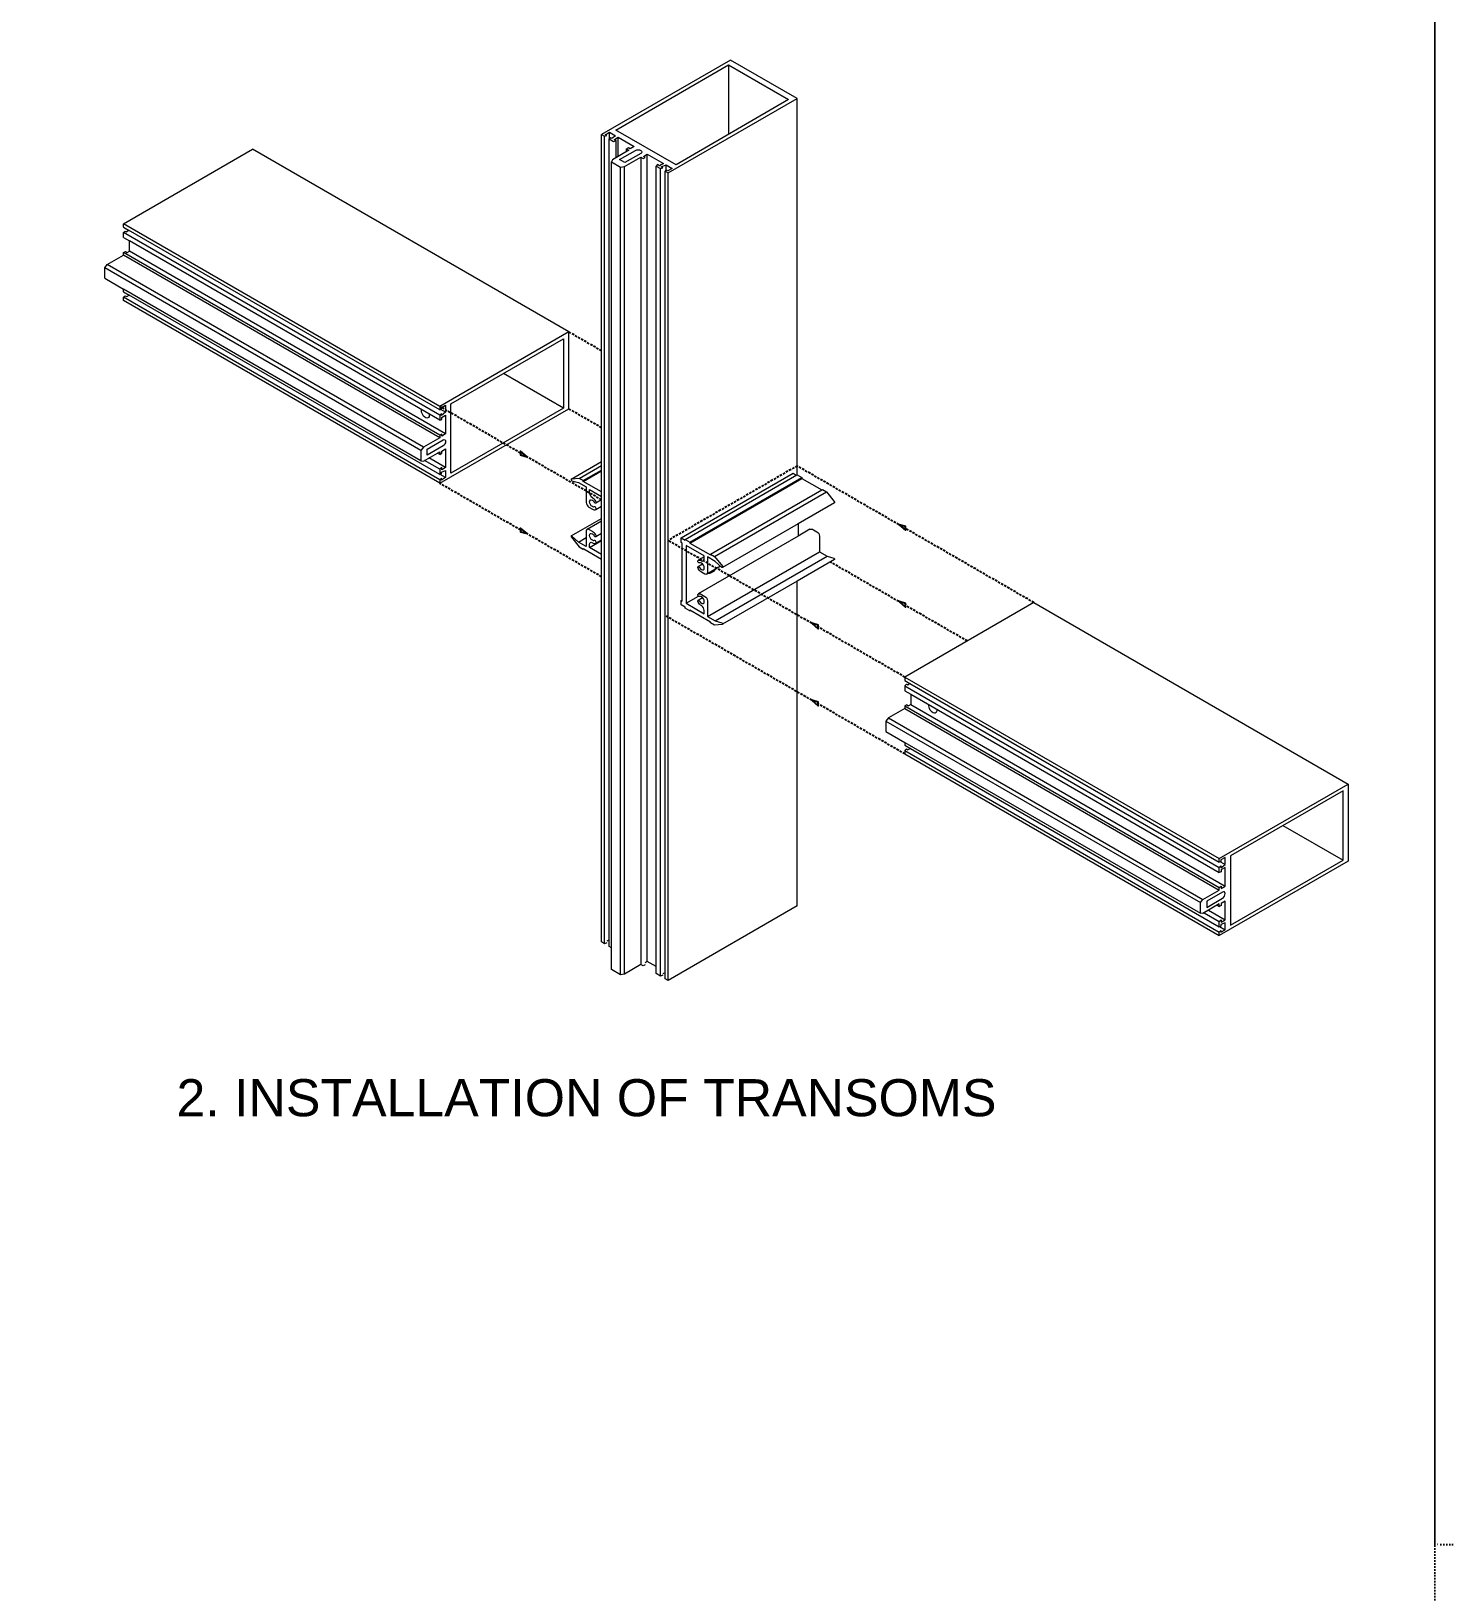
# Model space of a CAD drawing. Header units: millimetres. Extents: x -17234 to -8874, y -2869 to 1211.
# Drawn here: x -16472 to -15709, y -1875 to -1033 of the extents above; entities that cross this region are included whole.
import ezdxf
from ezdxf.enums import TextEntityAlignment as Align

# ---------------------------------------------------------------- set-up
doc = ezdxf.new("R2010")
doc.units = ezdxf.units.MM
doc.linetypes.add('ACAD_ISO07W100', pattern=[3, 0, -3])
doc.linetypes.add('DASHED', pattern=[19.05, 12.7, -6.35])
doc.layers.get('Defpoints').update_dxf_attribs({"linetype": 'ACAD_ISO07W100', "true_color": 0x105689})
for name, color, linetype in [('Anno', 5, 'Continuous'), ('Profile View', 9, 'Continuous'), ('Text', 2, 'Continuous')]:
    doc.layers.add(name, color=color, linetype=linetype)
doc.styles.get("Standard").update_dxf_attribs({"font": 'arial.ttf'})

msp = doc.modelspace()

# ---------------------------------------------------------------- linework, layer by layer
at = {"layer": 'Anno', "linetype": 'DASHED', "ltscale": 0.1, "extrusion": (1.16053e-16, 0.816497, 0.57735)}
msp.add_line((-16058.41, -1267.411), (-16128.007, -1307.593), dxfattribs=at)
at = {"layer": 'Anno', "linetype": 'DASHED', "ltscale": 0.1}
for points in [[(-16163.928, -1205.368), (-16181.632, -1195.147)], [(-16207.611, -1260.511), (-16251.229, -1235.329)], [(-16163.928, -1246.846), (-16181.632, -1236.625)], [(-16163.928, -1285.732), (-16204.147, -1262.511)], [(-16003.437, -1299.149), (-16058.41, -1267.411)], [(-16207.611, -1301.989), (-16251.229, -1276.807)], [(-16163.928, -1327.21), (-16204.147, -1303.989)], [(-15930.721, -1341.132), (-15999.973, -1301.149)], [(-16050.492, -1352.346), (-16128.007, -1307.593)], [(-16003.437, -1340.627), (-16040.444, -1319.261)], [(-15966.642, -1361.871), (-15999.973, -1342.627)], [(-16050.492, -1393.824), (-16128.978, -1348.51)], [(-16000.318, -1381.314), (-16047.028, -1354.346)], [(-16000.318, -1422.792), (-16047.028, -1395.824)]]:
    msp.add_lwpolyline(points, dxfattribs=at)
at = {"layer": 'Anno', "ltscale": 0.5}
for points in [[(-16204.147, -1262.511), (-16207.611, -1259.511), (-16207.611, -1261.511), (-16204.147, -1262.511)], [(-16204.147, -1303.989), (-16207.611, -1300.989), (-16207.611, -1302.989), (-16204.147, -1303.989)], [(-16003.437, -1299.149), (-15999.973, -1302.149), (-15999.973, -1300.149), (-16003.437, -1299.149)], [(-16003.437, -1340.627), (-15999.973, -1343.627), (-15999.973, -1341.627), (-16003.437, -1340.627)], [(-16050.492, -1352.346), (-16047.028, -1355.346), (-16047.028, -1353.346), (-16050.492, -1352.346)], [(-16050.492, -1393.824), (-16047.028, -1396.824), (-16047.028, -1394.824), (-16050.492, -1393.824)]]:
    msp.add_lwpolyline(points, dxfattribs=at)
at = {"layer": 'Defpoints', "color": 1, "ltscale": 0.5}
for points in [[(-17234.331, -829.239), (-15714.331, -829.239), (-15714.331, -2869.239), (-17234.331, -2869.239), (-17234.331, -829.239)], [(-15714.331, -829.239), (-14954.331, -829.239), (-14954.331, -1849.239), (-15714.331, -1849.239), (-15714.331, -829.239)]]:
    msp.add_lwpolyline(points, dxfattribs=at)
at = {"layer": 'Profile View', "lineweight": 0, "extrusion": (1.16053e-16, 0.816497, 0.57735)}
for p, q in [((-16094.331, -1048.53), (-16163.928, -1088.712)), ((-16156.149, -1086.262), (-16095.391, -1051.183)), ((-16095.391, -1051.183), (-16095.391, -1088.579)), ((-16095.391, -1051.183), (-16063.006, -1069.881)), ((-16058.41, -1069.269), (-16094.331, -1048.53)), ((-16128.007, -1109.451), (-16058.41, -1069.269)), ((-16063.006, -1069.881), (-16123.764, -1104.96)), ((-16058.41, -1272.282), (-16058.41, -1069.269)), ((-16163.928, -1524.231), (-16163.928, -1088.712)), ((-16163.928, -1088.712), (-16162.317, -1089.641)), ((-16162.317, -1089.641), (-16161.152, -1089.253)), ((-16162.317, -1525.161), (-16162.317, -1089.641)), ((-16161.948, -1088.793), (-16159.685, -1087.487)), ((-16161.152, -1089.253), (-16161.948, -1088.793)), ((-16159.137, -1090.416), (-16159.81, -1091.089)), ((-16159.81, -1526.608), (-16159.81, -1091.089)), ((-16159.81, -1091.089), (-16157.473, -1092.438)), ((-16159.685, -1090.963), (-16159.685, -1087.487)), ((-16159.685, -1087.487), (-16156.444, -1089.358)), ((-16158.307, -1090.895), (-16159.137, -1090.416)), ((-16156.444, -1089.358), (-16158.307, -1090.895)), ((-16157.473, -1092.438), (-16156.129, -1091.989)), ((-16156.963, -1091.304), (-16155.018, -1090.181)), ((-16156.129, -1091.989), (-16156.963, -1091.508)), ((-16123.764, -1104.96), (-16156.149, -1086.262)), ((-16156.129, -1101.206), (-16156.129, -1091.989)), ((-16155.018, -1100.565), (-16155.018, -1090.181)), ((-16155.018, -1090.181), (-16146.321, -1095.203)), ((-16421.854, -1136.818), (-16352.257, -1096.637)), ((-16181.632, -1195.147), (-16352.257, -1096.637)), ((-16158, -1102.287), (-16158.573, -1103.52)), ((-16149.207, -1097.21), (-16158, -1102.287)), ((-16154.161, -1102.179), (-16145.605, -1097.237)), ((-16151.332, -1103.812), (-16154.161, -1102.179)), ((-16151.519, -1106.028), (-16142.727, -1100.952)), ((-16142.769, -1098.87), (-16151.332, -1103.812)), ((-16149.396, -1095.876), (-16150.457, -1096.489)), ((-16150.457, -1097.932), (-16150.457, -1096.489)), ((-16150.457, -1096.489), (-16149.207, -1097.21)), ((-16148.442, -1096.427), (-16149.396, -1095.876)), ((-16146.321, -1095.203), (-16148.442, -1096.427)), ((-16142.727, -1100.952), (-16141.477, -1101.673)), ((-16142.727, -1100.952), (-16142.727, -1536.471)), ((-16141.477, -1101.673), (-16140.416, -1101.061)), ((-16141.371, -1100.51), (-16139.25, -1099.285)), ((-16140.416, -1101.061), (-16141.371, -1100.51)), ((-16139.25, -1534.804), (-16139.25, -1099.285)), ((-16139.25, -1099.285), (-16130.552, -1104.307)), ((-16158.573, -1539.039), (-16158.573, -1103.52)), ((-16158.573, -1103.52), (-16153.655, -1106.359)), ((-16153.655, -1106.359), (-16151.519, -1106.028)), ((-16153.655, -1541.878), (-16153.655, -1106.359)), ((-16151.519, -1541.548), (-16151.519, -1106.028)), ((-16133.755, -1104.907), (-16134.531, -1105.683)), ((-16134.531, -1541.203), (-16134.531, -1105.683)), ((-16134.531, -1105.683), (-16132.124, -1107.073)), ((-16132.673, -1105.531), (-16133.755, -1104.907)), ((-16130.552, -1104.307), (-16132.673, -1105.531)), ((-16132.124, -1107.073), (-16130.958, -1106.685)), ((-16132.124, -1542.593), (-16132.124, -1107.073)), ((-16131.788, -1106.206), (-16129.126, -1105.13)), ((-16130.958, -1106.685), (-16131.788, -1106.206)), ((-16128.944, -1107.848), (-16129.617, -1108.521)), ((-16129.617, -1544.04), (-16129.617, -1108.521)), ((-16129.617, -1108.521), (-16128.007, -1109.451)), ((-16129.126, -1108.03), (-16129.126, -1105.13)), ((-16129.126, -1105.13), (-16125.885, -1107.001)), ((-16128.148, -1108.307), (-16128.944, -1107.848)), ((-16125.885, -1107.001), (-16128.148, -1108.307)), ((-16128.007, -1544.97), (-16128.007, -1109.451)), ((-16421.854, -1138.678), (-16421.854, -1136.818)), ((-16251.229, -1235.329), (-16421.854, -1136.818)), ((-16421.854, -1141.573), (-16420.934, -1140.757)), ((-16421.854, -1144.271), (-16421.854, -1141.573)), ((-16251.229, -1240.083), (-16421.854, -1141.573)), ((-16420.229, -1141.165), (-16419.089, -1140.274)), ((-16251.229, -1237.188), (-16419.089, -1140.274)), ((-16421.854, -1152.373), (-16420.793, -1151.76)), ((-16421.854, -1153.816), (-16421.854, -1152.373)), ((-16251.229, -1250.883), (-16421.854, -1152.373)), ((-16419.838, -1152.311), (-16418.672, -1151.638)), ((-16418.672, -1151.638), (-16418.672, -1146.108)), ((-16251.229, -1242.781), (-16418.672, -1146.108)), ((-16248.047, -1250.148), (-16418.672, -1151.638)), ((-16432.001, -1160.577), (-16430.646, -1158.892)), ((-16432.001, -1166.255), (-16432.001, -1160.577)), ((-16261.376, -1259.087), (-16432.001, -1160.577)), ((-16430.646, -1158.892), (-16421.854, -1153.816)), ((-16260.022, -1257.403), (-16430.646, -1158.892)), ((-16251.229, -1252.326), (-16421.854, -1153.816)), ((-16421.854, -1173.542), (-16421.854, -1172.113)), ((-16261.376, -1264.765), (-16421.854, -1172.113)), ((-16421.854, -1176.437), (-16420.934, -1175.622)), ((-16421.854, -1178.296), (-16421.854, -1176.437)), ((-16251.229, -1274.947), (-16421.854, -1176.437)), ((-16251.229, -1276.807), (-16421.854, -1178.296)), ((-16420.138, -1176.081), (-16418.797, -1175.307)), ((-16251.229, -1272.053), (-16418.797, -1175.307)), ((-16181.632, -1195.147), (-16251.229, -1235.329)), ((-16181.632, -1236.625), (-16181.632, -1195.147)), ((-16245.218, -1233.9), (-16184.46, -1198.821)), ((-16184.46, -1198.821), (-16184.46, -1236.217)), ((-16184.46, -1236.217), (-16216.846, -1217.519)), ((-16251.229, -1235.329), (-16251.229, -1237.188)), ((-16251.229, -1276.807), (-16181.632, -1236.625)), ((-16251.229, -1237.188), (-16250.309, -1236.942)), ((-16248.047, -1238.459), (-16250.559, -1237.009)), ((-16250.309, -1236.023), (-16248.047, -1234.716)), ((-16250.309, -1236.942), (-16250.309, -1236.023)), ((-16248.047, -1234.716), (-16248.047, -1238.459)), ((-16245.218, -1271.295), (-16245.218, -1233.9)), ((-16184.46, -1236.217), (-16245.218, -1271.295)), ((-16250.309, -1239.268), (-16251.229, -1240.083)), ((-16251.229, -1240.083), (-16251.229, -1242.781)), ((-16251.229, -1242.781), (-16250.168, -1242.497)), ((-16248.047, -1238.459), (-16250.309, -1240.226)), ((-16250.309, -1240.226), (-16250.309, -1239.268)), ((-16250.168, -1242.497), (-16250.168, -1241.534)), ((-16249.991, -1241.228), (-16248.047, -1240.105)), ((-16248.047, -1240.105), (-16248.047, -1250.148)), ((-16251.229, -1252.326), (-16260.022, -1257.403)), ((-16258.008, -1258.349), (-16249.451, -1253.406)), ((-16250.168, -1250.271), (-16251.229, -1250.883)), ((-16251.229, -1250.883), (-16251.229, -1252.326)), ((-16248.047, -1250.148), (-16250.168, -1251.373)), ((-16250.168, -1251.373), (-16250.168, -1250.271)), ((-16260.022, -1257.403), (-16261.376, -1259.087)), ((-16261.376, -1259.087), (-16261.376, -1264.765)), ((-16260.022, -1264.886), (-16251.229, -1259.81)), ((-16249.447, -1256.675), (-16258.008, -1261.615)), ((-16258.008, -1261.615), (-16258.008, -1258.349)), ((-16251.229, -1261.253), (-16252.478, -1260.531)), ((-16251.229, -1259.81), (-16251.229, -1261.253)), ((-16251.229, -1261.253), (-16250.168, -1260.64)), ((-16250.168, -1259.538), (-16248.047, -1258.313)), ((-16250.168, -1260.64), (-16250.168, -1259.538)), ((-16248.047, -1258.313), (-16248.047, -1268.356)), ((-16261.376, -1264.765), (-16260.022, -1264.886)), ((-16251.229, -1269.273), (-16259.424, -1264.541)), ((-16248.047, -1268.356), (-16257.039, -1263.164)), ((-16250.168, -1268.332), (-16251.229, -1269.273)), ((-16251.229, -1269.273), (-16251.229, -1272.053)), ((-16250.309, -1270.848), (-16248.047, -1270.002)), ((-16250.309, -1271.806), (-16250.309, -1270.848)), ((-16250.168, -1269.581), (-16250.168, -1268.332)), ((-16248.047, -1268.356), (-16250.168, -1269.581)), ((-16248.047, -1270.002), (-16248.047, -1273.745)), ((-16180.264, -1274.566), (-16163.928, -1265.134)), ((-16175.957, -1274.165), (-16163.928, -1267.22)), ((-16173.836, -1275.39), (-16163.928, -1269.67)), ((-16173.836, -1275.798), (-16163.928, -1270.078)), ((-16251.229, -1272.053), (-16250.309, -1271.806)), ((-16250.309, -1274.132), (-16251.229, -1274.947)), ((-16251.229, -1274.947), (-16251.229, -1276.807)), ((-16248.047, -1273.745), (-16251.057, -1272.007)), ((-16248.047, -1273.745), (-16250.309, -1275.051)), ((-16250.309, -1275.051), (-16250.309, -1274.132)), ((-16175.957, -1274.165), (-16180.191, -1274.544)), ((-16179.923, -1275.446), (-16176.301, -1276.417)), ((-16176.301, -1276.417), (-16172.165, -1278.804)), ((-16173.836, -1275.39), (-16175.957, -1274.165)), ((-16173.836, -1275.798), (-16173.836, -1275.39)), ((-16163.928, -1281.519), (-16173.836, -1275.798)), ((-16172.165, -1278.804), (-16172.165, -1287.194)), ((-16121.025, -1306.289), (-16060.62, -1271.414)), ((-16118.904, -1307.105), (-16058.499, -1272.231)), ((-16116.216, -1308.657), (-16055.812, -1273.782)), ((-16116.216, -1309.065), (-16055.812, -1274.19)), ((-16060.62, -1271.414), (-16058.853, -1272.435)), ((-16058.499, -1272.231), (-16058.41, -1272.282)), ((-16058.41, -1272.282), (-16055.812, -1273.782)), ((-16055.812, -1273.782), (-16055.812, -1274.19)), ((-16055.812, -1274.19), (-16045.055, -1280.401)), ((-16170.397, -1281.989), (-16170.397, -1280.234)), ((-16170.397, -1280.234), (-16163.928, -1283.969)), ((-16167.051, -1287.438), (-16163.928, -1285.635)), ((-16105.106, -1315.071), (-16045.055, -1280.401)), ((-16102.985, -1316.296), (-16042.58, -1281.421)), ((-16038.273, -1287.373), (-16057.933, -1298.723)), ((-16045.055, -1280.401), (-16044.702, -1280.197)), ((-16044.702, -1280.197), (-16042.58, -1281.421)), ((-16042.58, -1281.421), (-16038.346, -1286.688)), ((-16180.264, -1305.201), (-16163.928, -1295.769)), ((-16170.751, -1289.643), (-16168.877, -1290.725)), ((-16167.051, -1290.933), (-16163.928, -1289.13)), ((-16172.165, -1302.503), (-16172.165, -1310.892)), ((-16171.751, -1301.587), (-16163.928, -1297.07)), ((-16168.877, -1302.768), (-16170.751, -1301.686)), ((-16167.051, -1305.585), (-16163.928, -1303.781)), ((-16057.933, -1298.723), (-16098.678, -1322.247)), ((-16057.933, -1298.723), (-16057.933, -1305.363)), ((-16051.486, -1301.641), (-16057.933, -1305.363)), ((-16049.66, -1301.849), (-16047.786, -1302.931)), ((-16180.191, -1305.886), (-16175.957, -1311.153)), ((-16176.301, -1308.504), (-16179.923, -1305.293)), ((-16176.301, -1308.504), (-16172.165, -1306.116)), ((-16172.165, -1310.892), (-16176.301, -1308.504)), ((-16175.957, -1311.153), (-16173.836, -1312.377)), ((-16173.836, -1312.377), (-16173.836, -1311.969)), ((-16173.836, -1311.969), (-16173.482, -1312.173)), ((-16173.836, -1312.377), (-16173.482, -1312.173)), ((-16173.482, -1312.173), (-16163.928, -1317.69)), ((-16170.397, -1311.505), (-16163.928, -1307.769)), ((-16170.397, -1311.505), (-16170.397, -1309.749)), ((-16163.928, -1315.24), (-16170.397, -1311.505)), ((-16167.051, -1309.08), (-16163.928, -1307.276)), ((-16121.025, -1308.739), (-16121.025, -1306.289)), ((-16121.025, -1306.289), (-16118.904, -1307.513)), ((-16120.459, -1309.065), (-16121.025, -1308.739)), ((-16120.459, -1340.336), (-16120.459, -1309.065)), ((-16118.904, -1307.513), (-16118.904, -1307.105)), ((-16118.904, -1307.105), (-16116.216, -1308.657)), ((-16108.545, -1315.944), (-16118.338, -1310.29)), ((-16118.338, -1310.29), (-16118.338, -1341.561)), ((-16116.216, -1308.657), (-16116.216, -1309.065)), ((-16116.216, -1309.065), (-16105.106, -1315.479)), ((-16057.933, -1305.363), (-16111.891, -1336.515)), ((-16046.372, -1305.38), (-16046.372, -1313.769)), ((-16108.545, -1316.437), (-16111.891, -1318.369)), ((-16109.405, -1320.428), (-16111.891, -1321.864)), ((-16108.545, -1317.699), (-16108.545, -1315.944)), ((-16099.711, -1321.543), (-16107.191, -1325.861)), ((-16106.777, -1348.644), (-16046.372, -1313.769)), ((-16102.641, -1318.944), (-16106.777, -1316.557)), ((-16106.777, -1316.557), (-16106.777, -1324.946)), ((-16105.106, -1315.479), (-16105.106, -1315.071)), ((-16105.106, -1315.071), (-16102.985, -1316.296)), ((-16102.985, -1316.296), (-16098.751, -1321.563)), ((-16102.641, -1351.032), (-16042.236, -1316.157)), ((-16099.019, -1322.156), (-16102.641, -1318.944)), ((-16038.273, -1318.008), (-16058.41, -1329.634)), ((-16046.372, -1313.769), (-16042.236, -1316.157)), ((-16042.236, -1316.157), (-16038.615, -1317.128)), ((-16108.191, -1325.762), (-16110.065, -1324.68)), ((-16058.41, -1329.634), (-16098.678, -1352.882)), ((-16058.41, -1504.788), (-16058.41, -1329.634)), ((-16118.338, -1341.561), (-16111.673, -1337.713)), ((-16110.065, -1336.724), (-16108.191, -1337.806)), ((-16121.025, -1340.01), (-16120.459, -1339.683)), ((-16121.025, -1342.46), (-16121.025, -1340.01)), ((-16121.025, -1340.01), (-16120.459, -1340.336)), ((-16118.904, -1343.684), (-16121.025, -1342.46)), ((-16118.904, -1344.093), (-16118.904, -1343.684)), ((-16116.216, -1345.644), (-16118.904, -1344.093)), ((-16118.338, -1341.561), (-16108.545, -1347.215)), ((-16105.106, -1351.65), (-16116.216, -1345.236)), ((-16116.216, -1345.236), (-16116.216, -1345.644)), ((-16116.216, -1345.644), (-16115.863, -1345.44)), ((-16109.405, -1338.575), (-16111.891, -1340.01)), ((-16108.545, -1347.215), (-16108.545, -1345.46)), ((-16106.777, -1340.255), (-16106.777, -1348.644)), ((-15930.721, -1341.132), (-16000.318, -1381.314)), ((-15930.721, -1341.132), (-15761.067, -1439.081)), ((-16106.777, -1348.644), (-16102.641, -1351.032)), ((-16105.106, -1352.058), (-16105.106, -1351.65)), ((-16102.985, -1353.283), (-16105.106, -1352.058)), ((-16098.751, -1352.905), (-16102.985, -1353.283)), ((-16102.641, -1351.032), (-16099.019, -1352.002)), ((-16000.318, -1381.314), (-15830.664, -1479.263)), ((-16000.318, -1381.314), (-16000.318, -1383.173)), ((-16000.318, -1383.173), (-15997.553, -1384.769)), ((-15999.399, -1385.253), (-16000.318, -1386.068)), ((-16000.318, -1386.068), (-15830.664, -1484.017)), ((-16000.318, -1386.068), (-16000.318, -1388.766)), ((-16000.318, -1388.766), (-15997.136, -1390.603)), ((-15999.399, -1385.253), (-15998.76, -1385.621)), ((-15997.553, -1384.769), (-15998.693, -1385.66)), ((-15997.553, -1384.769), (-15830.664, -1481.123)), ((-15999.257, -1396.255), (-16000.318, -1396.868)), ((-16000.318, -1396.868), (-15830.664, -1494.817)), ((-16000.318, -1396.868), (-16000.318, -1398.311)), ((-15999.257, -1396.255), (-15998.303, -1396.807)), ((-15997.136, -1396.133), (-15998.303, -1396.807)), ((-15997.136, -1390.603), (-15997.136, -1396.133)), ((-15997.136, -1390.603), (-15830.664, -1486.716)), ((-15997.136, -1396.133), (-15827.482, -1494.083)), ((-16009.111, -1403.387), (-16010.465, -1405.072)), ((-16010.465, -1405.072), (-15840.811, -1503.022)), ((-16010.465, -1405.072), (-16010.465, -1410.75)), ((-16000.318, -1398.311), (-16009.111, -1403.387)), ((-16009.111, -1403.387), (-15839.457, -1501.337)), ((-16000.318, -1398.311), (-15830.664, -1496.26)), ((-16010.465, -1410.75), (-16000.318, -1416.608)), ((-16000.318, -1416.608), (-16000.318, -1418.038)), ((-16000.318, -1416.608), (-15840.811, -1508.7)), ((-16000.318, -1418.038), (-15997.262, -1419.802)), ((-15999.399, -1420.117), (-16000.318, -1420.932)), ((-16000.318, -1420.932), (-15830.664, -1518.882)), ((-16000.318, -1420.932), (-16000.318, -1422.792)), ((-15999.399, -1420.117), (-15998.603, -1420.577)), ((-15997.262, -1419.802), (-15998.603, -1420.577)), ((-15997.262, -1419.802), (-15830.664, -1515.987)), ((-16000.318, -1422.792), (-15830.664, -1520.741)), ((-15830.664, -1479.263), (-15761.067, -1439.081)), ((-15761.067, -1439.081), (-15761.067, -1480.559)), ((-15763.896, -1442.756), (-15824.654, -1477.834)), ((-15763.896, -1480.151), (-15763.896, -1442.756)), ((-15796.281, -1461.453), (-15763.896, -1480.151)), ((-15830.664, -1481.123), (-15830.664, -1479.263)), ((-15761.067, -1480.559), (-15830.664, -1520.741)), ((-15829.745, -1480.876), (-15830.664, -1481.123)), ((-15829.994, -1480.943), (-15827.482, -1482.393)), ((-15827.482, -1478.651), (-15829.745, -1479.957)), ((-15829.745, -1479.957), (-15829.745, -1480.876)), ((-15827.482, -1482.393), (-15827.482, -1478.651)), ((-15824.654, -1477.834), (-15824.654, -1515.23)), ((-15824.654, -1515.23), (-15763.896, -1480.151)), ((-15830.664, -1484.017), (-15829.745, -1483.202)), ((-15830.664, -1486.716), (-15830.664, -1484.017)), ((-15829.604, -1486.432), (-15830.664, -1486.716)), ((-15829.745, -1484.16), (-15827.482, -1482.393)), ((-15829.745, -1483.202), (-15829.745, -1484.16)), ((-15829.604, -1485.469), (-15829.604, -1486.432)), ((-15827.482, -1484.04), (-15829.427, -1485.162)), ((-15827.482, -1494.083), (-15827.482, -1484.04)), ((-15839.457, -1501.337), (-15830.664, -1496.26)), ((-15828.886, -1497.34), (-15837.444, -1502.283)), ((-15830.664, -1494.817), (-15829.604, -1494.205)), ((-15830.664, -1496.26), (-15830.664, -1494.817)), ((-15829.604, -1495.307), (-15827.482, -1494.083)), ((-15829.604, -1494.205), (-15829.604, -1495.307)), ((-16058.41, -1504.788), (-16128.007, -1544.97)), ((-15840.811, -1503.022), (-15839.457, -1501.337)), ((-15840.811, -1508.7), (-15840.811, -1503.022)), ((-15830.664, -1503.744), (-15839.457, -1508.82)), ((-15837.444, -1505.549), (-15828.883, -1500.609)), ((-15837.444, -1502.283), (-15837.444, -1505.549)), ((-15831.914, -1504.465), (-15830.664, -1505.187)), ((-15830.664, -1505.187), (-15830.664, -1503.744)), ((-15829.604, -1504.575), (-15830.664, -1505.187)), ((-15827.482, -1502.248), (-15829.604, -1503.472)), ((-15829.604, -1503.472), (-15829.604, -1504.575)), ((-15827.482, -1512.29), (-15827.482, -1502.248)), ((-15839.457, -1508.82), (-15840.811, -1508.7)), ((-15838.86, -1508.475), (-15830.664, -1513.207)), ((-15836.475, -1507.099), (-15827.482, -1512.29)), ((-15830.664, -1513.207), (-15829.604, -1512.266)), ((-15830.664, -1515.987), (-15830.664, -1513.207)), ((-15827.482, -1513.937), (-15829.745, -1514.782)), ((-15829.745, -1514.782), (-15829.745, -1515.741)), ((-15829.604, -1512.266), (-15829.604, -1513.515)), ((-15829.604, -1513.515), (-15827.482, -1512.29)), ((-15827.482, -1517.679), (-15827.482, -1513.937)), ((-16159.81, -1523.079), (-16161.152, -1523.853)), ((-15829.745, -1515.741), (-15830.664, -1515.987)), ((-15830.664, -1518.882), (-15829.745, -1518.067)), ((-15830.664, -1520.741), (-15830.664, -1518.882)), ((-15830.493, -1515.941), (-15827.482, -1517.679)), ((-15829.745, -1518.986), (-15827.482, -1517.679)), ((-15829.745, -1518.067), (-15829.745, -1518.986)), ((-16162.317, -1525.161), (-16163.928, -1524.231)), ((-16161.152, -1524.772), (-16162.317, -1525.161)), ((-16158.573, -1527.322), (-16159.81, -1526.608)), ((-16153.655, -1541.878), (-16158.573, -1539.039)), ((-16142.727, -1536.471), (-16151.519, -1541.548)), ((-16141.477, -1537.193), (-16142.727, -1536.471)), ((-16140.416, -1536.58), (-16141.477, -1537.193)), ((-16139.25, -1534.804), (-16140.416, -1535.478)), ((-16134.531, -1537.528), (-16139.25, -1534.804)), ((-16151.519, -1541.548), (-16153.655, -1541.878)), ((-16132.124, -1542.593), (-16134.531, -1541.203)), ((-16130.958, -1542.204), (-16132.124, -1542.593)), ((-16129.617, -1540.847), (-16130.958, -1541.39)), ((-16128.007, -1544.97), (-16129.617, -1544.04))]:
    msp.add_line(p, q, dxfattribs=at)
at = {"layer": 'Profile View', "lineweight": 0}
for points in [[(-16421.854, -1138.678), (-16419.089, -1140.274)], [(-16421.854, -1144.271), (-16418.672, -1146.108)], [(-16420.934, -1140.757), (-16420.229, -1141.165)], [(-16420.793, -1151.76), (-16419.838, -1152.311)], [(-16432.001, -1166.255), (-16421.854, -1172.113)], [(-16421.854, -1173.542), (-16418.797, -1175.307)], [(-16420.934, -1175.622), (-16420.138, -1176.081)]]:
    msp.add_lwpolyline(points, dxfattribs=at)
at = {"layer": 'Profile View', "lineweight": 0, "extrusion": (-6.29482e-17, -1.11022e-16, -1)}
msp.add_ellipse((-16156.786, -1091.406), major_axis=(-0.25, 0), ratio=0.5773503, start_param=-0.7853976, end_param=0.7853982, dxfattribs=at)
at = {"layer": 'Profile View', "lineweight": 0, "extrusion": (4.46703e-17, -2.22045e-16, -1)}
msp.add_ellipse((-16144.202, -1098.062), major_axis=(2.003, 0), ratio=0.5773503, start_param=-2.3472207, end_param=0.7738333, dxfattribs=at)
at = {"layer": 'Profile View', "lineweight": 0, "extrusion": (1.29348e-16, 1.66533e-16, -1)}
msp.add_ellipse((-16259.007, -1238.903), major_axis=(-1.5, 2.598), ratio=0.5773503, start_param=-0.7853982, end_param=-0.5327801, dxfattribs=at)
at = {"layer": 'Profile View', "lineweight": 0, "extrusion": (1.33067e-16, 1.04582e-16, -1)}
msp.add_ellipse((-16259.007, -1238.903), major_axis=(1.5, -2.598), ratio=0.5773503, start_param=-1.0380162, end_param=2.3561945, dxfattribs=at)
at = {"layer": 'Profile View', "lineweight": 0, "extrusion": (-1.22753e-16, -7.58296e-17, -1)}
msp.add_ellipse((-16249.991, -1241.432), major_axis=(0.125, 0.217), ratio=0.5773503, start_param=-2.356194, end_param=-0.7853982, dxfattribs=at)
at = {"layer": 'Profile View', "lineweight": 0, "extrusion": (1.97165e-16, -1.32337e-16, -1)}
msp.add_ellipse((-16249.463, -1255.049), major_axis=(1.002, 1.735), ratio=0.5773503, start_param=-0.7764243, end_param=2.3446296, dxfattribs=at)
at = {"layer": 'Profile View', "lineweight": 0}
for centre, major_axis, start_param, end_param in [((-16180.014, -1274.999), (-0.25, 0.433), -0.2617994, 2.6179939), ((-16170.751, -1288.01), (1, -1.732), -2.3561945, -0.7853982), ((-16168.877, -1287.673), (-1.869, 3.237), -1.5421251, -0.7854836), ((-16167.448, -1286.751), (0.397, -0.687), -1.5421251, 1.5994675), ((-16168.877, -1287.673), (1.869, -3.237), -0.7853989, -0.0286705), ((-16167.448, -1290.246), (0.397, -0.687), -0.0286712, 3.1129215), ((-16170.751, -1303.319), (-1, 1.732), -0.7853982, 0.7853982), ((-16168.877, -1305.82), (-1.869, 3.237), -1.5421259, -0.7853974), ((-16167.448, -1304.897), (0.397, -0.687), -1.5421251, 1.5994675), ((-16180.014, -1305.634), (-0.25, 0.433), 0, 1.8325957), ((-16180.014, -1305.634), (-0.25, 0.433), -1.0471976, 0), ((-16168.877, -1305.82), (1.869, -3.237), -0.7853128, -0.0286712), ((-16167.448, -1308.393), (0.397, -0.687), -0.0286712, 3.1129215), ((-16110.065, -1321.629), (1.075, -1.862), -1.5421251, 3.1129215), ((-16110.065, -1316.821), (1.075, -1.862), -0.7853128, 0.7853766), ((-16110.065, -1339.775), (1.075, -1.862), -1.5421251, 3.1129215), ((-16110.065, -1344.582), (-1.075, 1.862), -2.3561729, -0.7854836), ((-15829.427, -1485.366), (-0.125, -0.217), -2.3561945, -0.7853987), ((-15828.899, -1498.983), (1.002, 1.735), -2.3446296, 0.7764243)]:
    msp.add_ellipse(centre, major_axis=major_axis, ratio=0.5773503, start_param=start_param, end_param=end_param, dxfattribs=at)
at = {"layer": 'Profile View', "lineweight": 0, "extrusion": (1.04736e-16, -9.61481e-17, -1)}
for centre in [(-16168.877, -1287.673), (-16168.877, -1305.82)]:
    msp.add_ellipse(centre, major_axis=(1.075, -1.862), ratio=0.5773503, start_param=0.0286712, end_param=4.6837178, dxfattribs=at)
at = {"layer": 'Profile View', "lineweight": 0, "extrusion": (4.92246e-17, -5.80244e-30, -1)}
msp.add_ellipse((-16168.877, -1282.866), major_axis=(-1.075, 1.862), ratio=0.5773503, start_param=-2.3561091, end_param=-0.7854198, dxfattribs=at)
at = {"layer": 'Profile View', "lineweight": 0, "extrusion": (3.21069e-16, 2.8752e-17, -1)}
msp.add_ellipse((-16038.523, -1286.94), major_axis=(0.25, -0.433), ratio=0.5773503, start_param=-1.8325957, end_param=0, dxfattribs=at)
at = {"layer": 'Profile View', "lineweight": 0, "extrusion": (7.69802e-17, -4.80741e-17, -1)}
msp.add_ellipse((-16051.089, -1302.328), major_axis=(-0.397, 0.687), ratio=0.5773503, start_param=0, end_param=0.0286712, dxfattribs=at)
at = {"layer": 'Profile View', "lineweight": 0, "extrusion": (2.08321e-16, -1.64541e-16, -1)}
msp.add_ellipse((-16049.66, -1304.901), major_axis=(-1.869, 3.237), ratio=0.5773503, start_param=0.0286705, end_param=0.7853989, dxfattribs=at)
at = {"layer": 'Profile View', "lineweight": 0, "extrusion": (1.76847e-16, -5.45148e-17, -1)}
for centre in [(-16047.786, -1304.564), (-16108.191, -1339.439)]:
    msp.add_ellipse(centre, major_axis=(1, -1.732), ratio=0.5773503, start_param=-2.3561945, end_param=-0.7853982, dxfattribs=at)
at = {"layer": 'Profile View', "lineweight": 0, "extrusion": (6.03802e-17, -1.85856e-16, -1)}
msp.add_ellipse((-16168.877, -1310.627), major_axis=(-1.075, 1.862), ratio=0.5773503, start_param=-0.7853766, end_param=0.7853128, dxfattribs=at)
at = {"layer": 'Profile View', "lineweight": 0, "extrusion": (1.97165e-16, 2.13149e-17, -1)}
for centre in [(-16111.494, -1319.056), (-16111.494, -1337.203)]:
    msp.add_ellipse(centre, major_axis=(0.397, -0.687), ratio=0.5773503, start_param=0.0286712, end_param=3.1702638, dxfattribs=at)
at = {"layer": 'Profile View', "lineweight": 0, "extrusion": (2.76714e-16, -6.09555e-17, -1)}
msp.add_ellipse((-16110.065, -1321.629), major_axis=(-1.869, 3.237), ratio=0.5773503, start_param=0.0286712, end_param=0.7853128, dxfattribs=at)
at = {"layer": 'Profile View', "lineweight": 0, "extrusion": (-4.69235e-17, -5.55112e-17, -1)}
msp.add_ellipse((-16106.387, -1320.169), major_axis=(2.369, 4.102), ratio=0.5773503, start_param=-1.9627112, end_param=-1.9403896, dxfattribs=at)
at = {"layer": 'Profile View', "lineweight": 0, "extrusion": (2.32358e-16, -1.50663e-16, -1)}
msp.add_ellipse((-16098.928, -1321.814), major_axis=(0.25, -0.433), ratio=0.5773503, start_param=-1.8325957, end_param=1.0471976, dxfattribs=at)
at = {"layer": 'Profile View', "lineweight": 0, "extrusion": (2.21202e-16, 3.51927e-17, -1)}
msp.add_ellipse((-16038.523, -1317.575), major_axis=(0.25, -0.433), ratio=0.5773503, start_param=-2.6179939, end_param=0, dxfattribs=at)
at = {"layer": 'Profile View', "lineweight": 0, "extrusion": (5.29431e-17, -6.19519e-17, -1)}
for centre, major_axis, start_param, end_param in [((-16111.494, -1322.551), (-0.397, 0.687), -1.5994675, 1.5421251), ((-16111.494, -1340.698), (-0.397, 0.687), -1.5994675, 1.5421251), ((-16098.928, -1352.449), (0.25, -0.433), -2.6179939, 0.2617994)]:
    msp.add_ellipse(centre, major_axis=major_axis, ratio=0.5773503, start_param=start_param, end_param=end_param, dxfattribs=at)
at = {"layer": 'Profile View', "lineweight": 0, "extrusion": (2.80432e-16, -1.22907e-16, -1)}
msp.add_ellipse((-16110.065, -1321.629), major_axis=(-1.869, 3.237), ratio=0.5773503, start_param=-2.3561952, end_param=-1.5994668, dxfattribs=at)
at = {"layer": 'Profile View', "lineweight": 0, "extrusion": (8.06987e-17, -1.10026e-16, -1)}
msp.add_ellipse((-16108.191, -1324.129), major_axis=(1, -1.732), ratio=0.5773503, start_param=-0.7853982, end_param=0.7853982, dxfattribs=at)
at = {"layer": 'Profile View', "lineweight": 0, "extrusion": (4.00617e-16, -5.35184e-17, -1)}
msp.add_ellipse((-16110.065, -1339.775), major_axis=(-1.869, 3.237), ratio=0.5773503, start_param=0.0286705, end_param=0.7853989, dxfattribs=at)
at = {"layer": 'Profile View', "lineweight": 0, "extrusion": (5.66617e-17, -1.23904e-16, -1)}
msp.add_ellipse((-16110.065, -1339.775), major_axis=(-1.869, 3.237), ratio=0.5773503, start_param=-2.3561091, end_param=-1.5994675, dxfattribs=at)
at = {"layer": 'Profile View', "lineweight": 0, "extrusion": (2.05178e-16, 1.46215e-16, -1)}
msp.add_ellipse((-15985.205, -1398.104), major_axis=(-1.5, 2.598), ratio=0.5773503, start_param=-0.7853982, end_param=-0.5327801, dxfattribs=at)
at = {"layer": 'Profile View', "lineweight": 0, "extrusion": (9.78739e-17, 2.76559e-16, -1)}
msp.add_ellipse((-15985.205, -1398.104), major_axis=(1.5, -2.598), ratio=0.5773503, start_param=-1.0380162, end_param=2.3561945, dxfattribs=at)
at = {"layer": 'Profile View', "lineweight": 0}
msp.add_open_spline([(-16102.342, -1323.062), (-16102.462, -1323.24), (-16102.59, -1323.413), (-16103.046, -1323.97), (-16103.407, -1324.321), (-16104.206, -1324.906), (-16104.645, -1325.142), (-16105.521, -1325.398), (-16105.947, -1325.449), (-16106.384, -1325.395)], degree=3, knots=[4.0452554, 4.0452554, 4.0452554, 4.0452554, 4.2037175, 4.2037175, 4.5783857, 4.5783857, 4.9549914, 4.9549914, 5.2583526, 5.2583526, 5.2583526, 5.2583526], dxfattribs=at)

# ---------------------------------------------------------------- texts
at = {"layer": 'Text', "color": 1, "ltscale": 0.5}
msp.add_text('2. INSTALLATION OF TRANSOMS', height=20, dxfattribs=at).set_placement((-16393.242, -1598.234), align=Align.TOP_LEFT)

doc.saveas('drawing.dxf')
